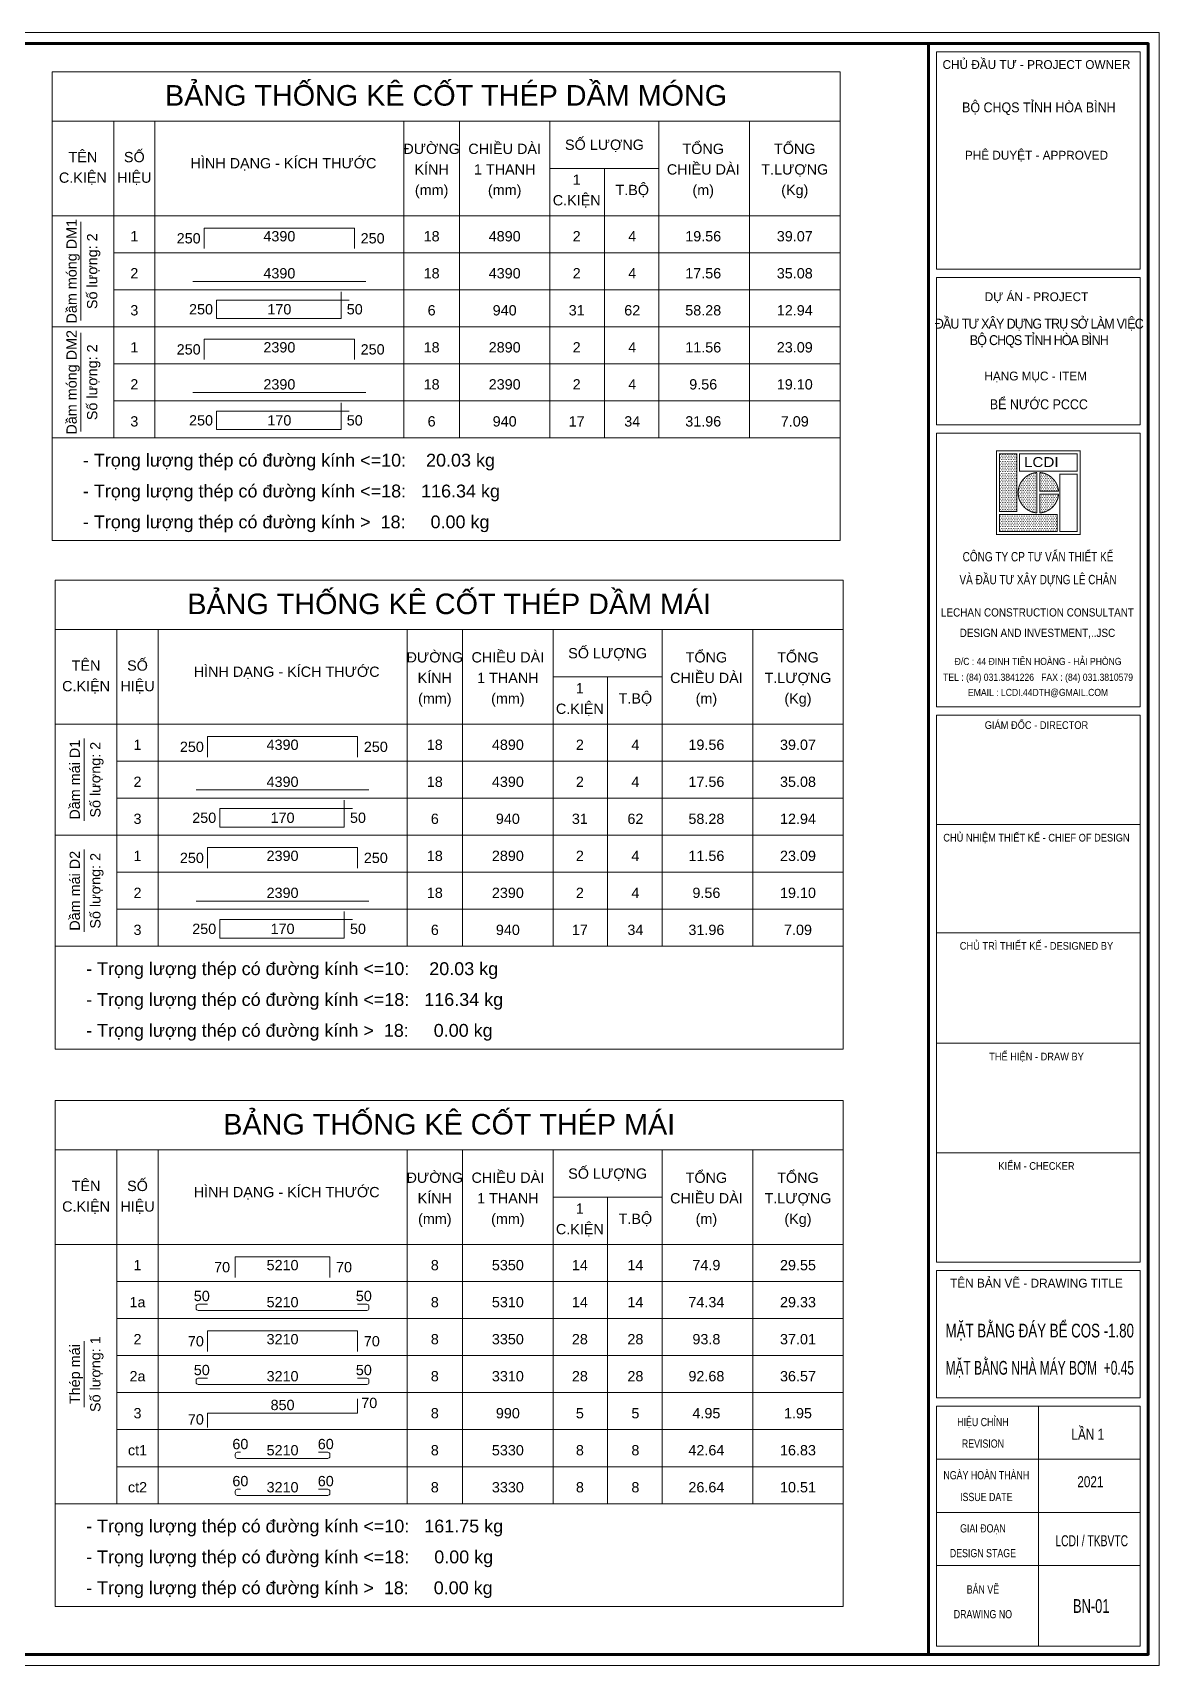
# Model space of a CAD drawing. Header units: millimetres. Extents: x 3320094 to 3411034, y 113561 to 144305.
# Drawn here: x 3352593 to 3363545, y 128411 to 144287 of the extents above; entities that cross this region are included whole.
import ezdxf
from ezdxf.enums import TextEntityAlignment as Align

# ---------------------------------------------------------------- set-up
doc = ezdxf.new("R2010")
doc.units = ezdxf.units.MM
doc.header["$LTSCALE"] = 600
doc.header["$MEASUREMENT"] = 0
doc.linetypes.add('HIDDENX2', pattern=[0.75, 0.5, -0.25])
doc.layers.get('0').update_dxf_attribs({"lineweight": 0})
doc.layers.get('Defpoints').update_dxf_attribs({"lineweight": 0})
for name, color, linetype, lineweight in [('Bao', 2, 'Continuous', 0), ('Khungten_LCDI', 7, 'Continuous', 5), ('LC Net thay', 7, 'Continuous', 25), ('LC Text1', 3, 'Continuous', 20), ('NetMo', 9, 'HIDDENX2', 0), ('Steel', 4, 'Continuous', 0), ('Text', 7, 'Continuous', 20), ('TextThep', 7, 'Continuous', 0)]:
    doc.layers.add(name, color=color, linetype=linetype, lineweight=lineweight)
doc.styles.add('Hoa', font='micross.ttf')
doc.styles.add('Khungten', font='VHAVAN.TTF', dxfattribs={"width": 0.9, "height": 5000})
doc.styles.add('T', font='swissek.ttf')
doc.styles.add('Thuong', font='micross.ttf')
doc.styles.add('Title', font='VHBLACK.TTF', dxfattribs={"width": 0.8})

# ---------------------------------------------------------------- blocks, each defined once
blk = doc.blocks.new('ha tang Nui Beo')
at = {"layer": 'Khungten_LCDI', "lineweight": 9}
h = blk.add_hatch(dxfattribs=at)
h.set_pattern_fill('DOTS', color=9, scale=499.999987, style=0)
h.set_pattern_definition([(0, (162603266.783, -48826371.98), (15.624999595, 31.2499991895), [0, -31.2499991895])])
h.paths.add_polyline_path([(38574, 6848, 0.931119), (38574, 6114)])
h.paths.add_polyline_path([(38207, 7188), (37892, 7188), (37892, 6140), (38207, 6140)])
h.paths.add_polyline_path([(38941, 5773), (38941, 6087), (37892, 6087), (37892, 5773)])
h.paths.add_polyline_path([(38967, 6454), (38626, 6454), (38626, 6114, 0.373033)])
h.paths.add_polyline_path([(38626, 6848), (38626, 6507), (38967, 6507, 0.373033)])
at = {"color": 9, "const_width": 19}
for points in [[(37840, 5720), (39360, 5720), (39360, 7241), (37840, 7241)], [(37892, 6140), (38207, 6140), (38207, 7188), (37892, 7188)], [(38259, 7188), (38259, 6874), (39308, 6874), (39308, 7188)], [(38993, 5773), (39308, 5773), (39308, 6821), (38993, 6821)], [(37892, 6087), (37892, 5773), (38941, 5773), (38941, 6087)]]:
    blk.add_lwpolyline(points, close=True, dxfattribs=at)
for points in [[(38574, 6848, 0.931119), (38574, 6114)], [(38626, 6848), (38626, 6507), (38967, 6507, 0.373033)], [(38967, 6454), (38626, 6454), (38626, 6114, 0.373033)]]:
    blk.add_lwpolyline(points, format="xyb", close=True, dxfattribs=at)
at = {"layer": 'Defpoints', "lineweight": 0}
blk.add_lwpolyline([(-1200, -14850), (-1200, 14850), (40800, 14850), (40800, -14850)], close=True, dxfattribs=at)
at = {"layer": 'Khungten_LCDI', "color": 5, "lineweight": 60}
blk.add_line((36600, 14650), (36600, -14650), dxfattribs=at)
at = {"layer": 'Khungten_LCDI', "color": 5, "lineweight": 25}
blk.add_line((40600, -14650), (40600, 14650), dxfattribs=at)
at = {"layer": 'Khungten_LCDI', "color": 9, "lineweight": 15}
for p, q in [((38600, -10133), (38600, -14500)), ((40450, -11100), (36750, -11100)), ((40450, -12067), (36750, -12067)), ((40450, -13033), (36750, -13033))]:
    blk.add_line(p, q, dxfattribs=at)
at = {"layer": 'Khungten_LCDI', "color": 5, "lineweight": 60}
blk.add_lwpolyline([(0, -14650), (0, 14650), (40600, 14650), (40600, -14650)], close=True, dxfattribs=at)
at = {"layer": 'Khungten_LCDI', "color": 9, "lineweight": 15}
for points in [[(36750, 10545), (40450, 10545), (40450, 14500), (36750, 14500)], [(36750, 7716), (40450, 7716), (40450, 10395), (36750, 10395)], [(36750, 2587), (40450, 2587), (40450, 7566), (36750, 7566)], [(36750, 446), (40450, 446), (40450, 2437), (36750, 2437)], [(36750, -1522), (40450, -1522), (40450, 446), (36750, 446)], [(36750, -1522), (40450, -1522), (40450, -3535), (36750, -3535)], [(36750, -5526), (40450, -5526), (40450, -3535), (36750, -3535)], [(36750, -7517), (40450, -7517), (40450, -5526), (36750, -5526)], [(36750, -9983), (40450, -9983), (40450, -7667), (36750, -7667)], [(36750, -14500), (40450, -14500), (40450, -10133), (36750, -10133)]]:
    blk.add_lwpolyline(points, close=True, dxfattribs=at)
at = {"color": 7, "style": 'Khungten'}
for s, p in [('chñ ®Çu t\xad - project owner', (38566, 14190)), ('phª duyÖt - approved', (38566, 12541)), ('dù ¸n - project', (38566, 9966)), ('h¹ng môc - item', (38552, 8524)), ('tªn b¶n vÏ - drawing title', (38566, -7977))]:
    blk.add_text(s, height=160, dxfattribs=at).set_placement(p, align=Align.CENTER)
at = {"color": 9, "lineweight": 18, "style": 'T', "width": 1.1}
blk.add_text('LCDI', height=180, dxfattribs=at).set_placement((38338, 6949))
at = {"color": 7}
for s, height, style, width, p in [('c«ng ty cp t\xad vÊn thiÕt kÕ', 170, 'Title', 0.8, (38594, 5232)), ('vµ ®Çu t\xad x©y dùng lª ch©n', 170, 'Title', 0.8, (38594, 4816)), ('lechan construction consultant', 150, 'Khungten', 0.9, (38584, 4229)), ('design and investment,..jsc', 150, 'Khungten', 0.9, (38584, 3857)), ('§/c : 44 ®INH TIªN Hoµng - h¶i phßng', 130, 'Khungten', 0.9, (38595, 3347)), ('tel : (84) 031.3841226   fax : (84) 031.3810579', 130, 'Khungten', 0.9, (38595, 3059)), ('Email : lcdi.44dth@gmail.com', 130, 'Khungten', 0.9, (38595, 2783)), ('gi¸m ®èc - director', 140, 'Khungten', 0.9, (38566, 2184)), ('chñ nhiÖm thiÕt kÕ - chief of design', 140, 'Khungten', 0.9, (38566, 136)), ('chñ tr× thiÕt kÕ - designed by', 140, 'Khungten', 0.9, (38566, -1832)), ('thÓ hiÖn - draw by', 140, 'Khungten', 0.9, (38566, -3845)), ('kiÓm - checker', 140, 'Khungten', 0.9, (38566, -5836)), ('hiÖu chØnh', 150, 'Khungten', 0.8, (37592, -10499)), ('revision', 150, 'Khungten', 0.8, (37592, -10891)), ('ngµy hoµn thµnh', 150, 'Khungten', 0.8, (37654, -11466)), ('issue date', 150, 'Khungten', 0.8, (37654, -11862)), ('giai ®o¹n', 150, 'Khungten', 0.8, (37592, -12433)), ('lcdi / tkBVTC', 200, 'Title', 0.7, (39571, -12684)), ('design stage', 150, 'Khungten', 0.8, (37592, -12883)), ('b¶n vÏ', 150, 'Khungten', 0.8, (37592, -13544)), ('drawing nO', 150, 'Khungten', 0.8, (37592, -13994))]:
    blk.add_text(s, height=height, dxfattribs=dict(at, style=style, width=width)).set_placement(p, align=Align.CENTER)
at = {"color": 4, "char_height": 180, "attachment_point": 5, "style": 'Khungten'}
for s, insert, width in [('{\\f.VnArialH|b0|i0|c0|p34;Bé CHQS TØNH HßA B×NH}', (38609, 13466), 3619.87), ('{\\f.VnArialH|b0|i0|c0|p34;\\T0.9;§ÇU T¦ X¢Y DùNG TRô Së LµM VIÖC\\PBé CHQS TØNH HßA B×NH}', (38609, 9382), 3712.56), ('{\\f.VnArialH|b0|i0|c0|p34;bÓ n\xadíc PCCC}', (38609, 8088), 3712.56)]:
    blk.add_mtext(s, dxfattribs=dict(at, insert=insert, width=width))
at = {"color": 7, "style": 'Khungten', "width": 0.8}
for tag, p in [('REVISION', (39499, -10746)), ('NGAYHT', (39546, -11609))]:
    blk.add_attdef(tag, text='', height=200, dxfattribs=at).set_placement(p, align=Align.CENTER)
at = {"layer": 'LC Text1', "style": 'Title', "width": 3.882085}
for tag, p, p2 in [('TENBANVE1', (36913, -8886), (40339, -8886)), ('TENBANVE2', (36913, -9562), (40339, -9562))]:
    blk.add_attdef(tag, text='', height=250, dxfattribs=at).set_placement(p, p2, align=Align.FIT)
at = {"layer": 'LC Text1', "style": 'Title', "width": 0.7}
blk.add_attdef('SOBANVE', text='', height=250, dxfattribs=at).set_placement((39562, -13896), align=Align.CENTER)

msp = doc.modelspace()

# ---------------------------------------------------------------- linework, layer by layer
at = {"layer": 'Bao'}
for p, q in [((3352781, 143907.5), (3360441, 143907.5)), ((3352781, 143907.5), (3352781, 139347.5)), ((3360441, 143907.5), (3360441, 139347.5)), ((3352781, 143427.5), (3360441, 143427.5)), ((3353381, 143427.5), (3353381, 140347.5)), ((3353781, 143427.5), (3353781, 140347.5)), ((3356201, 143427.5), (3356201, 140347.5)), ((3356741, 143427.5), (3356741, 140347.5)), ((3357621, 143427.5), (3357621, 140347.5)), ((3358681, 143427.5), (3358681, 140347.5)), ((3359561, 143427.5), (3359561, 140347.5)), ((3357621, 142967.5), (3358681, 142967.5)), ((3358151, 142967.5), (3358151, 140347.5)), ((3352781, 142507.5), (3360441, 142507.5)), ((3353381, 142147.5), (3360441, 142147.5)), ((3353381, 141787.5), (3360441, 141787.5)), ((3352781, 141427.5), (3360441, 141427.5)), ((3353381, 141067.5), (3360441, 141067.5)), ((3353381, 140707.5), (3360441, 140707.5)), ((3352781, 140347.5), (3360441, 140347.5)), ((3352781, 139347.5), (3360441, 139347.5)), ((3352812, 138963), (3360472, 138963)), ((3352812, 138963), (3352812, 134403)), ((3360472, 138963), (3360472, 134403)), ((3352812, 138483), (3360472, 138483)), ((3353412, 138483), (3353412, 135403)), ((3353812, 138483), (3353812, 135403)), ((3356232, 138483), (3356232, 135403)), ((3356772, 138483), (3356772, 135403)), ((3357652, 138483), (3357652, 135403)), ((3358712, 138483), (3358712, 135403)), ((3359592, 138483), (3359592, 135403)), ((3357652, 138023), (3358712, 138023)), ((3358182, 138023), (3358182, 135403)), ((3352812, 137563), (3360472, 137563)), ((3353412, 137203), (3360472, 137203)), ((3353412, 136843), (3360472, 136843)), ((3352812, 136483), (3360472, 136483)), ((3353412, 136483), (3360472, 136483)), ((3353412, 136123), (3360472, 136123)), ((3353412, 135763), (3360472, 135763)), ((3352812, 135403), (3360472, 135403)), ((3352812, 134403), (3360472, 134403)), ((3352812, 133903), (3360472, 133903)), ((3352812, 133903), (3352812, 128983)), ((3360472, 133903), (3360472, 128983)), ((3352812, 133423), (3360472, 133423)), ((3353412, 133423), (3353412, 129983)), ((3353812, 133423), (3353812, 129983)), ((3356232, 133423), (3356232, 129983)), ((3356772, 133423), (3356772, 129983)), ((3357652, 133423), (3357652, 129983)), ((3358712, 133423), (3358712, 129983)), ((3359592, 133423), (3359592, 129983)), ((3357652, 132963), (3358712, 132963)), ((3358182, 132963), (3358182, 129983)), ((3352812, 132503), (3360472, 132503)), ((3353412, 132143), (3360472, 132143)), ((3353412, 131783), (3360472, 131783)), ((3353412, 131423), (3360472, 131423)), ((3353412, 131063), (3360472, 131063)), ((3353412, 130703), (3360472, 130703)), ((3353412, 130343), (3360472, 130343)), ((3352812, 129983), (3360472, 129983)), ((3352812, 128983), (3360472, 128983))]:
    msp.add_line(p, q, dxfattribs=at)
at = {"layer": 'NetMo'}
for p, q in [((3353381, 141427.5), (3360441, 141427.5)), ((3353381, 140347.5), (3360441, 140347.5)), ((3353412, 135403), (3360472, 135403)), ((3353412, 129983), (3360472, 129983))]:
    msp.add_line(p, q, dxfattribs=at)
at = {"layer": 'Steel'}
for points in [[(3354261, 142187.5), (3354261, 142387.5), (3355721, 142387.5), (3355721, 142187.5)], [(3354151, 141867.5), (3355831, 141867.5)], [(3355671, 141687.5), (3354381, 141687.5), (3354381, 141507.5), (3355591, 141507.5), (3355591, 141767.5)], [(3354261, 141107.5), (3354261, 141307.5), (3355721, 141307.5), (3355721, 141107.5)], [(3354151, 140787.5), (3355831, 140787.5)], [(3355671, 140607.5), (3354381, 140607.5), (3354381, 140427.5), (3355591, 140427.5), (3355591, 140687.5)], [(3354292, 137243), (3354292, 137443), (3355752, 137443), (3355752, 137243)], [(3354182, 136923), (3355862, 136923)], [(3355702, 136743), (3354412, 136743), (3354412, 136563), (3355622, 136563), (3355622, 136823)], [(3354292, 136163), (3354292, 136363), (3355752, 136363), (3355752, 136163)], [(3354182, 135843), (3355862, 135843)], [(3355702, 135663), (3354412, 135663), (3354412, 135483), (3355622, 135483), (3355622, 135743)], [(3354562, 132183), (3354562, 132383), (3355482, 132383), (3355482, 132183)], [(3354292, 131463), (3354292, 131663), (3355752, 131663), (3355752, 131463)], [(3354292, 130723), (3354292, 130863), (3355752, 130863), (3355752, 131003)]]:
    msp.add_lwpolyline(points, dxfattribs=at)
for points in [[(3354292, 131923), (3354202, 131923, 0.4142136), (3354182, 131903), (3354182, 131883, 0.4142136), (3354202, 131863), (3355842, 131863, 0.4142136), (3355862, 131883), (3355862, 131903, 0.4142136), (3355842, 131923), (3355752, 131923)], [(3354292, 131203), (3354202, 131203, 0.4142136), (3354182, 131183), (3354182, 131163, 0.4142136), (3354202, 131143), (3355842, 131143, 0.4142136), (3355862, 131163), (3355862, 131183, 0.4142136), (3355842, 131203), (3355752, 131203)], [(3354612, 130483), (3354582, 130483, 0.4142136), (3354562, 130463), (3354562, 130443, 0.4142136), (3354582, 130423), (3355462, 130423, 0.4142136), (3355482, 130443), (3355482, 130463, 0.4142136), (3355462, 130483), (3355372, 130483)], [(3354612, 130123), (3354582, 130123, 0.4142136), (3354562, 130103), (3354562, 130083, 0.4142136), (3354582, 130063), (3355462, 130063, 0.4142136), (3355482, 130083), (3355482, 130103, 0.4142136), (3355462, 130123), (3355372, 130123)]]:
    msp.add_lwpolyline(points, format="xyb", dxfattribs=at)
at = {"layer": 'Text'}
for p, q in [((3353061, 141487.5), (3353061, 142447.5)), ((3353061, 140407.5), (3353061, 141367.5)), ((3352781, 140347.5), (3360441, 140347.5)), ((3353092, 136623), (3353092, 137423)), ((3353092, 135543), (3353092, 136343)), ((3352812, 135403), (3360472, 135403)), ((3353092, 130923), (3353092, 131563)), ((3352812, 129983), (3360472, 129983))]:
    msp.add_line(p, q, dxfattribs=at)

# ---------------------------------------------------------------- block references
at = {"layer": 'LC Net thay'}
ref = msp.add_blockref('ha tang Nui Beo', (3341735.2, 136349.2), dxfattribs=dict(at, xscale=0.5345454406830862, yscale=0.5345454406830862, zscale=0.5345454406830862))
ref.add_attrib('TENBANVE2', 'mÆt b»ng nhµ m¸y b¬m  +0.45', dxfattribs={"layer": 'LC Text1', "height": 133.636, "style": 'Title', "width": 0.54106}).set_placement((3361466.7, 131237.6), (3363298.3, 131237.6), align=Align.FIT)
ref.add_attrib('NGAYHT', '2021', dxfattribs={"layer": 'LC Text1', "height": 106.91, "style": 'Khungten', "width": 0.8}).set_placement((3362874.4, 130143.5), align=Align.CENTER)
ref.add_attrib('REVISION', 'lÇn 1', dxfattribs={"layer": 'LC Text1', "height": 106.91, "style": 'Khungten', "width": 0.8}).set_placement((3362849.1, 130604.8), align=Align.CENTER)
ref.add_attrib('SOBANVE', 'BN-01', dxfattribs={"layer": 'LC Text1', "height": 133.64, "style": 'Title', "width": 0.7}).set_placement((3362882.9, 128921.1), align=Align.CENTER)
ref.add_attrib('TENBANVE1', 'mÆt b»ng ®¸y bÓ cos -1.80', dxfattribs={"layer": 'LC Text1', "height": 133.636, "style": 'Title', "width": 0.611185}).set_placement((3361466.7, 131599.4), (3363298.3, 131599.4), align=Align.FIT)

# ---------------------------------------------------------------- texts
at = {"layer": 'Bao', "style": 'Hoa'}
for p in [(3356471, 141867.5), (3356471, 141147.5)]:
    msp.add_text('18', height=100, dxfattribs=at).set_placement(p, align=Align.BOTTOM_CENTER)
at = {"layer": 'Text', "color": 4, "style": 'Hoa'}
for s, p in [('BẢNG THỐNG KÊ CỐT THÉP DẦM MÓNG', (3356611, 143577.5)), ('BẢNG THỐNG KÊ CỐT THÉP DẦM MÁI', (3356642, 138633)), ('BẢNG THỐNG KÊ CỐT THÉP MÁI', (3356642, 133573))]:
    msp.add_text(s, height=200, dxfattribs=at).set_placement(p, align=Align.CENTER)
at = {"layer": 'Text'}
for s, style, p in [('ĐƯỜNG', 'Hoa', (3356471, 143107.5)), ('CHIỀU DÀI', 'Hoa', (3357181, 143107.5)), ('SỐ LƯỢNG', 'Hoa', (3358151, 143147.5)), ('TỔNG', 'Hoa', (3359111, 143107.5)), ('TỔNG', 'Hoa', (3360001, 143107.5)), ('TÊN', 'Hoa', (3353081, 143027.5)), ('SỐ', 'Hoa', (3353581, 143027.5)), ('HÌNH DẠNG - KÍCH THƯỚC', 'Hoa', (3355031, 142967.5)), ('C.KIỆN', 'Hoa', (3353081, 142827.5)), ('HIỆU', 'Hoa', (3353581, 142827.5)), ('KÍNH', 'Hoa', (3356471, 142907.5)), ('1 THANH', 'Hoa', (3357181, 142907.5)), ('1', 'Hoa', (3357881, 142807.5)), ('CHIỀU DÀI', 'Hoa', (3359111, 142907.5)), ('T.LƯỢNG', 'Hoa', (3360001, 142907.5)), ('(mm)', 'Thuong', (3356471, 142707.5)), ('(mm)', 'Thuong', (3357181, 142707.5)), ('C.KIỆN', 'Hoa', (3357881, 142607.5)), ('T.BỘ', 'Hoa', (3358421, 142707.5)), ('(m)', 'Thuong', (3359111, 142707.5)), ('(Kg)', 'Thuong', (3360001, 142707.5)), ('ĐƯỜNG', 'Hoa', (3356502, 138163)), ('CHIỀU DÀI', 'Hoa', (3357212, 138163)), ('SỐ LƯỢNG', 'Hoa', (3358182, 138203)), ('TỔNG', 'Hoa', (3359142, 138163)), ('TỔNG', 'Hoa', (3360032, 138163)), ('TÊN', 'Hoa', (3353112, 138083)), ('SỐ', 'Hoa', (3353612, 138083)), ('HÌNH DẠNG - KÍCH THƯỚC', 'Hoa', (3355062, 138023)), ('C.KIỆN', 'Hoa', (3353112, 137883)), ('HIỆU', 'Hoa', (3353612, 137883)), ('KÍNH', 'Hoa', (3356502, 137963)), ('1 THANH', 'Hoa', (3357212, 137963)), ('1', 'Hoa', (3357912, 137863)), ('CHIỀU DÀI', 'Hoa', (3359142, 137963)), ('T.LƯỢNG', 'Hoa', (3360032, 137963)), ('(mm)', 'Thuong', (3356502, 137763)), ('(mm)', 'Thuong', (3357212, 137763)), ('T.BỘ', 'Hoa', (3358452, 137763)), ('(m)', 'Thuong', (3359142, 137763)), ('(Kg)', 'Thuong', (3360032, 137763)), ('C.KIỆN', 'Hoa', (3357912, 137663)), ('ĐƯỜNG', 'Hoa', (3356502, 133103)), ('CHIỀU DÀI', 'Hoa', (3357212, 133103)), ('SỐ LƯỢNG', 'Hoa', (3358182, 133143)), ('TỔNG', 'Hoa', (3359142, 133103)), ('TỔNG', 'Hoa', (3360032, 133103)), ('TÊN', 'Hoa', (3353112, 133023)), ('SỐ', 'Hoa', (3353612, 133023)), ('HÌNH DẠNG - KÍCH THƯỚC', 'Hoa', (3355062, 132963)), ('C.KIỆN', 'Hoa', (3353112, 132823)), ('HIỆU', 'Hoa', (3353612, 132823)), ('KÍNH', 'Hoa', (3356502, 132903)), ('1 THANH', 'Hoa', (3357212, 132903)), ('1', 'Hoa', (3357912, 132803)), ('CHIỀU DÀI', 'Hoa', (3359142, 132903)), ('T.LƯỢNG', 'Hoa', (3360032, 132903)), ('(mm)', 'Thuong', (3356502, 132703)), ('(mm)', 'Thuong', (3357212, 132703)), ('C.KIỆN', 'Hoa', (3357912, 132603)), ('T.BỘ', 'Hoa', (3358452, 132703)), ('(m)', 'Thuong', (3359142, 132703)), ('(Kg)', 'Thuong', (3360032, 132703))]:
    msp.add_text(s, height=100, dxfattribs=dict(at, style=style)).set_placement(p, align=Align.CENTER)
at = {"layer": 'Text', "style": 'Hoa'}
for s, p in [('Dầm móng DM1', (3353021, 141967.5)), ('Số lượng: 2', (3353221, 141967.5)), ('Dầm móng DM2', (3353021, 140887.5)), ('Số lượng: 2', (3353221, 140887.5)), ('Dầm mái D1', (3353052, 137023)), ('Số lượng: 2', (3353252, 137023)), ('Dầm mái D2', (3353052, 135943)), ('Số lượng: 2', (3353252, 135943)), ('Thép mái', (3353052, 131243)), ('Số lượng: 1', (3353252, 131243))]:
    msp.add_text(s, height=100, rotation=90.00021, dxfattribs=at).set_placement(p, align=Align.CENTER)
for s, p in [('- Trọng lượng thép có đường kính <=10:    20.03 kg', (3353081, 140067.5)), ('- Trọng lượng thép có đường kính <=18:   116.34 kg', (3353081, 139767.5)), ('- Trọng lượng thép có đường kính >  18:     0.00 kg', (3353081, 139467.5)), ('- Trọng lượng thép có đường kính <=10:    20.03 kg', (3353112, 135123)), ('- Trọng lượng thép có đường kính <=18:   116.34 kg', (3353112, 134823)), ('- Trọng lượng thép có đường kính >  18:     0.00 kg', (3353112, 134523)), ('- Trọng lượng thép có đường kính <=10:   161.75 kg', (3353112, 129703)), ('- Trọng lượng thép có đường kính <=18:     0.00 kg', (3353112, 129403)), ('- Trọng lượng thép có đường kính >  18:     0.00 kg', (3353112, 129103))]:
    msp.add_text(s, height=125, dxfattribs=at).set_placement(p)
at = {"layer": 'TextThep', "style": 'Hoa'}
for s, p in [('1', (3353581, 142227.5)), ('4390', (3354991, 142227.5)), ('18', (3356471, 142227.5)), ('2', (3353581, 141867.5)), ('4390', (3354991, 141867.5)), ('4390', (3357181, 141867.5)), ('2', (3357881, 141867.5)), ('4', (3358421, 141867.5)), ('17.56', (3359111, 141867.5)), ('35.08', (3360001, 141867.5)), ('3', (3353581, 141507.5)), ('170', (3354991, 141517.5)), ('6', (3356471, 141507.5)), ('1', (3353581, 141147.5)), ('2390', (3354991, 141147.5)), ('2', (3353581, 140787.5)), ('2390', (3354991, 140787.5)), ('18', (3356471, 140787.5)), ('2390', (3357181, 140787.5)), ('2', (3357881, 140787.5)), ('4', (3358421, 140787.5)), ('9.56', (3359111, 140787.5)), ('19.10', (3360001, 140787.5)), ('3', (3353581, 140427.5)), ('170', (3354991, 140437.5)), ('6', (3356471, 140427.5)), ('1', (3353612, 137283)), ('4390', (3355022, 137283)), ('18', (3356502, 137283)), ('2', (3353612, 136923)), ('4390', (3355022, 136923)), ('18', (3356502, 136923)), ('4390', (3357212, 136923)), ('2', (3357912, 136923)), ('4', (3358452, 136923)), ('17.56', (3359142, 136923)), ('35.08', (3360032, 136923)), ('3', (3353612, 136563)), ('170', (3355022, 136573)), ('6', (3356502, 136563)), ('1', (3353612, 136203)), ('2390', (3355022, 136203)), ('18', (3356502, 136203)), ('2', (3353612, 135843)), ('2390', (3355022, 135843)), ('18', (3356502, 135843)), ('2390', (3357212, 135843)), ('2', (3357912, 135843)), ('4', (3358452, 135843)), ('9.56', (3359142, 135843)), ('19.10', (3360032, 135843)), ('3', (3353612, 135483)), ('170', (3355022, 135493)), ('6', (3356502, 135483)), ('1', (3353612, 132223)), ('5210', (3355022, 132223)), ('8', (3356502, 132223)), ('1a', (3353612, 131863)), ('50', (3354237, 131923)), ('5210', (3355022, 131863)), ('50', (3355812, 131923)), ('8', (3356502, 131863)), ('2', (3353612, 131503)), ('3210', (3355022, 131503)), ('8', (3356502, 131503)), ('50', (3354237, 131203)), ('50', (3355812, 131203)), ('2a', (3353612, 131143)), ('3210', (3355022, 131143)), ('8', (3356502, 131143)), ('850', (3355022, 130863)), ('3', (3353612, 130783)), ('8', (3356502, 130783)), ('ct1', (3353612, 130423)), ('60', (3354612, 130483)), ('5210', (3355022, 130423)), ('60', (3355442, 130483)), ('8', (3356502, 130423)), ('ct2', (3353612, 130063)), ('60', (3354612, 130123)), ('3210', (3355022, 130063)), ('60', (3355442, 130123)), ('8', (3356502, 130063))]:
    msp.add_text(s, height=100, dxfattribs=at).set_placement(p, align=Align.BOTTOM_CENTER)
for s, p in [('250', (3354226, 142207.5)), ('250', (3354346, 141517.5)), ('250', (3354226, 141127.5)), ('250', (3354346, 140437.5)), ('250', (3354257, 137263)), ('250', (3354377, 136573)), ('250', (3354257, 136183)), ('250', (3354377, 135493)), ('70', (3354512, 132203)), ('70', (3354257, 131483)), ('70', (3354257, 130723))]:
    msp.add_text(s, height=100, dxfattribs=at).set_placement(p, align=Align.BOTTOM_RIGHT)
for s, p in [('250', (3355781, 142207.5)), ('50', (3355646, 141517.5)), ('250', (3355781, 141127.5)), ('50', (3355646, 140437.5)), ('250', (3355812, 137263)), ('50', (3355677, 136573)), ('250', (3355812, 136183)), ('50', (3355677, 135493)), ('70', (3355542, 132203)), ('70', (3355812, 131483)), ('70', (3355787, 130883))]:
    msp.add_text(s, height=100, dxfattribs=at).set_placement(p, align=Align.BOTTOM_LEFT)
at = {"layer": 'TextThep', "color": 7, "style": 'Hoa'}
for s, p in [('4890', (3357181, 142227.5)), ('2', (3357881, 142227.5)), ('4', (3358421, 142227.5)), ('19.56', (3359111, 142227.5)), ('39.07', (3360001, 142227.5)), ('940', (3357181, 141507.5)), ('31', (3357881, 141507.5)), ('62', (3358421, 141507.5)), ('58.28', (3359111, 141507.5)), ('12.94', (3360001, 141507.5)), ('2890', (3357181, 141147.5)), ('2', (3357881, 141147.5)), ('4', (3358421, 141147.5)), ('11.56', (3359111, 141147.5)), ('23.09', (3360001, 141147.5)), ('940', (3357181, 140427.5)), ('17', (3357881, 140427.5)), ('34', (3358421, 140427.5)), ('31.96', (3359111, 140427.5)), ('7.09', (3360001, 140427.5)), ('4890', (3357212, 137283)), ('2', (3357912, 137283)), ('4', (3358452, 137283)), ('19.56', (3359142, 137283)), ('39.07', (3360032, 137283)), ('940', (3357212, 136563)), ('31', (3357912, 136563)), ('62', (3358452, 136563)), ('58.28', (3359142, 136563)), ('12.94', (3360032, 136563)), ('2890', (3357212, 136203)), ('2', (3357912, 136203)), ('4', (3358452, 136203)), ('11.56', (3359142, 136203)), ('23.09', (3360032, 136203)), ('940', (3357212, 135483)), ('17', (3357912, 135483)), ('34', (3358452, 135483)), ('31.96', (3359142, 135483)), ('7.09', (3360032, 135483)), ('5350', (3357212, 132223)), ('14', (3357912, 132223)), ('14', (3358452, 132223)), ('74.9', (3359142, 132223)), ('29.55', (3360032, 132223)), ('5310', (3357212, 131863)), ('14', (3357912, 131863)), ('14', (3358452, 131863)), ('74.34', (3359142, 131863)), ('29.33', (3360032, 131863)), ('3350', (3357212, 131503)), ('28', (3357912, 131503)), ('28', (3358452, 131503)), ('93.8', (3359142, 131503)), ('37.01', (3360032, 131503)), ('3310', (3357212, 131143)), ('28', (3357912, 131143)), ('28', (3358452, 131143)), ('92.68', (3359142, 131143)), ('36.57', (3360032, 131143)), ('990', (3357212, 130783)), ('5', (3357912, 130783)), ('5', (3358452, 130783)), ('4.95', (3359142, 130783)), ('1.95', (3360032, 130783)), ('5330', (3357212, 130423)), ('8', (3357912, 130423)), ('8', (3358452, 130423)), ('42.64', (3359142, 130423)), ('16.83', (3360032, 130423)), ('3330', (3357212, 130063)), ('8', (3357912, 130063)), ('8', (3358452, 130063)), ('26.64', (3359142, 130063)), ('10.51', (3360032, 130063))]:
    msp.add_text(s, height=100, dxfattribs=at).set_placement(p, align=Align.BOTTOM_CENTER)

doc.saveas('drawing.dxf')
